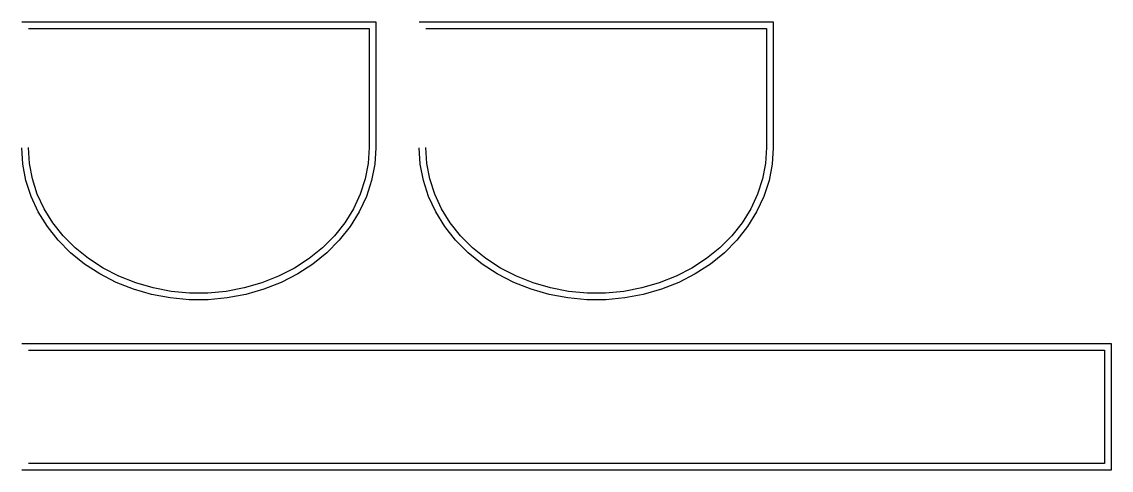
# Model space of a CAD drawing. Header units: millimetres. Extents: x -7 to 1144, y -467 to 7.
import ezdxf

# ---------------------------------------------------------------- set-up
doc = ezdxf.new("R2010")
doc.units = ezdxf.units.MM

msp = doc.modelspace()

# ---------------------------------------------------------------- linework, layer by layer
for points in [[(-7, 7), (367, 7), (367, -126.2216), (365.9029, -143.5339), (362.5845, -160.8513), (357.1037, -177.7399), (349.5333, -193.9959), (339.9715, -209.4261), (328.5399, -223.8511), (315.3803, -237.1059), (300.6527, -249.0416), (284.5328, -259.5256), (267.2106, -268.4425), (248.8877, -275.6952), (229.7759, -281.2045), (210.0949, -284.9109), (190.07, -286.7741), (169.93, -286.7741), (149.9051, -284.9109), (130.2241, -281.2045), (111.1123, -275.6952), (92.7894, -268.4425), (75.4672, -259.5256), (59.3473, -249.0416), (44.6197, -237.1059), (31.4601, -223.8511), (20.0285, -209.4261), (10.4667, -193.9959), (2.8963, -177.7399), (-2.5845, -160.8513), (-5.9029, -143.5339), (-7, -126.2216)], [(0, 0), (360, 0), (360, -126), (358.9448, -142.6503), (355.7917, -159.1054), (350.5776, -175.1724), (343.3636, -190.6629), (334.2343, -205.3953), (323.2968, -219.1968), (310.6792, -231.9057), (296.5295, -243.373), (281.0137, -253.4641), (264.3135, -262.0609), (246.6249, -269.0624), (228.1551, -274.3867), (209.1208, -277.9713), (189.745, -279.7741), (170.255, -279.7741), (150.8792, -277.9713), (131.8449, -274.3867), (113.3751, -269.0624), (95.6865, -262.0609), (78.9863, -253.4641), (63.4705, -243.373), (49.3208, -231.9057), (36.7032, -219.1968), (25.7657, -205.3953), (16.6364, -190.6629), (9.4224, -175.1724), (4.2083, -159.1054), (1.0552, -142.6503), (0, -126)], [(413, 7), (787, 7), (787, -126.2216), (785.9029, -143.5339), (782.5845, -160.8513), (777.1037, -177.7399), (769.5333, -193.9959), (759.9715, -209.4261), (748.5399, -223.8511), (735.3803, -237.1059), (720.6527, -249.0416), (704.5328, -259.5256), (687.2106, -268.4425), (668.8877, -275.6952), (649.7759, -281.2045), (630.0949, -284.9109), (610.07, -286.7741), (589.93, -286.7741), (569.9051, -284.9109), (550.2241, -281.2045), (531.1123, -275.6952), (512.7894, -268.4425), (495.4672, -259.5256), (479.3473, -249.0416), (464.6197, -237.1059), (451.4601, -223.8511), (440.0285, -209.4261), (430.4667, -193.9959), (422.8963, -177.7399), (417.4155, -160.8513), (414.0971, -143.5339), (413, -126.2216)], [(420, 0), (780, 0), (780, -126), (778.9448, -142.6503), (775.7917, -159.1054), (770.5776, -175.1724), (763.3636, -190.6629), (754.2343, -205.3953), (743.2968, -219.1968), (730.6792, -231.9057), (716.5295, -243.373), (701.0137, -253.4641), (684.3135, -262.0609), (666.6249, -269.0624), (648.1551, -274.3867), (629.1208, -277.9713), (609.745, -279.7741), (590.255, -279.7741), (570.8792, -277.9713), (551.8449, -274.3867), (533.3751, -269.0624), (515.6865, -262.0609), (498.9863, -253.4641), (483.4705, -243.373), (469.3208, -231.9057), (456.7032, -219.1968), (445.7657, -205.3953), (436.6364, -190.6629), (429.4224, -175.1724), (424.2083, -159.1054), (421.0552, -142.6503), (420, -126)], [(-7, -333), (1144.1842, -333), (1144.1842, -467), (-7, -467)], [(0, -340), (1137.1842, -340), (1137.1842, -460), (0, -460)]]:
    msp.add_lwpolyline(points)

doc.saveas('drawing.dxf')
